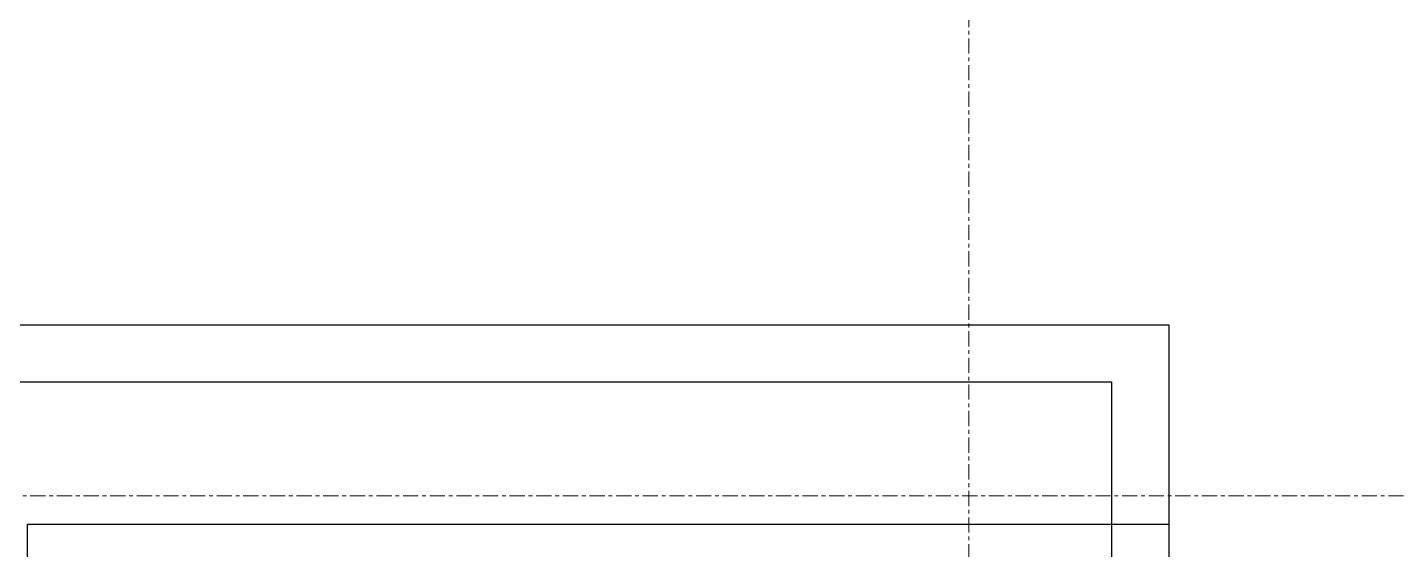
# Model space of a CAD drawing. Extents: x -15449 to 597104, y -1239737 to 53667.
# Drawn here: x 301578 to 308787, y -266086 to -263338 of the extents above; entities that cross this region are included whole.
import ezdxf

# ---------------------------------------------------------------- set-up
doc = ezdxf.new("R2010")
doc.units = 0
doc.header["$LTSCALE"] = 8
doc.linetypes.add('IDA - Grid Line', pattern=[3500, 2000, -500, 500, -500])
doc.layers.get('0').update_dxf_attribs({"color": 1, "linetype": 'CONTINUOUS'})
doc.layers.add('000_CTCI_CSA', color=7, linetype='CONTINUOUS')
doc.layers.add('A-_WALLSTRU_E-', color=7, linetype='CONTINUOUS')
doc.layers.add('A-_ANOTGRID_E', color=7, linetype='CONTINUOUS', lineweight=9)

# ---------------------------------------------------------------- blocks, each defined once
blk = doc.blocks.new('column grid')
at = {"layer": 'A-_ANOTGRID_E', "color": 8, "linetype": 'IDA - Grid Line', "ltscale": 0.005, "true_color": 0x808080}
for p, q in [((7795.6, 9427, 0), (7795.6, -120414.2, 0)), ((29680.4, -71238.8, 0), (-104784.6, -71238.8, 0))]:
    blk.add_line(p, q, dxfattribs=at)
blk = doc.blocks.new('CTCI_Building Footprint and Grid')
at = {"layer": '000_CTCI_CSA', "color": 252}
for p, q in [((1986896.6, -936372.6, 0), (1996496.6, -936372.6, 0)), ((1986596.6, -936672.6, 0), (1996196.6, -936672.6, 0))]:
    blk.add_line(p, q, dxfattribs=at)
at = {"layer": '000_CTCI_CSA', "color": 8}
for p, q in [((1996496.6, -936372.6, 0), (1996496.6, -955472.4, 0)), ((1996196.6, -936672.6, 0), (1996196.6, -955772.4, 0))]:
    blk.add_line(p, q, dxfattribs=at)
at = {"layer": 'A-_WALLSTRU_E-', "color": 252, "elevation": 0, "flags": 128}
blk.add_lwpolyline([(1991421.6, -937772.2), (1990896.6, -937772.2), (1990896.6, -938622.2), (1990496.8, -938622.2), (1990496.8, -937422.2), (1996496.6, -937422.2), (1996496.6, -942872.1)], dxfattribs=at)
at = {"color": 252}
blk.add_blockref('column grid', (1987651, -866033, 0), dxfattribs=at)

msp = doc.modelspace()

# ---------------------------------------------------------------- block references
at = {"layer": '000_CTCI_CSA', "color": 2}
msp.add_blockref('CTCI_Building Footprint and Grid', (-1688918.33, 671469.6085, 0), dxfattribs=at)

doc.saveas('drawing.dxf')
